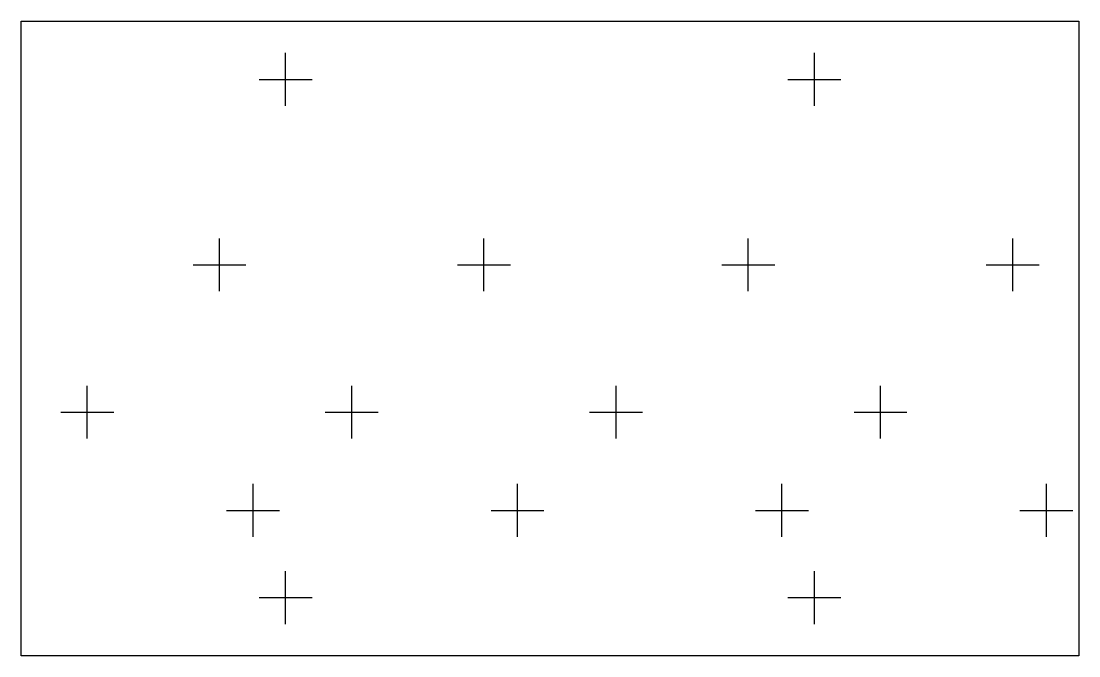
# Model space of a CAD drawing. Extents: x 66 to 166, y -108 to -48.
import ezdxf

# ---------------------------------------------------------------- set-up
doc = ezdxf.new("R2010")
doc.units = 0
doc.layers.add('BLACK', color=7, linetype='CONTINUOUS')

msp = doc.modelspace()

# ---------------------------------------------------------------- linework, layer by layer
at = {"layer": 'BLACK', "linetype": 'CONTINUOUS'}
for p, q in [((66, -48.5), (166, -48.5)), ((66, -108.5), (66, -48.5)), ((166, -48.5), (166, -108.5)), ((91, -56.5), (91, -51.5)), ((141, -56.5), (141, -51.5)), ((88.5, -54), (93.5, -54)), ((138.5, -54), (143.5, -54)), ((84.75, -74.035), (84.75, -69.035)), ((109.75, -74.035), (109.75, -69.035)), ((134.75, -74.035), (134.75, -69.035)), ((159.75, -74.035), (159.75, -69.035)), ((82.25, -71.535), (87.25, -71.535)), ((107.25, -71.535), (112.25, -71.535)), ((132.25, -71.535), (137.25, -71.535)), ((157.25, -71.535), (162.25, -71.535)), ((72.25, -87.965), (72.25, -82.965)), ((97.25, -87.965), (97.25, -82.965)), ((122.25, -87.965), (122.25, -82.965)), ((147.25, -87.965), (147.25, -82.965)), ((69.75, -85.465), (74.75, -85.465)), ((94.75, -85.465), (99.75, -85.465)), ((119.75, -85.465), (124.75, -85.465)), ((144.75, -85.465), (149.75, -85.465)), ((87.93, -97.25), (87.93, -92.25)), ((112.93, -97.25), (112.93, -92.25)), ((137.93, -97.25), (137.93, -92.25)), ((162.93, -97.25), (162.93, -92.25)), ((85.43, -94.75), (90.43, -94.75)), ((110.43, -94.75), (115.43, -94.75)), ((135.43, -94.75), (140.43, -94.75)), ((160.43, -94.75), (165.43, -94.75)), ((91, -105.5), (91, -100.5)), ((141, -105.5), (141, -100.5)), ((88.5, -103), (93.5, -103)), ((138.5, -103), (143.5, -103)), ((166, -108.5), (66, -108.5))]:
    msp.add_line(p, q, dxfattribs=at)

doc.saveas('drawing.dxf')
